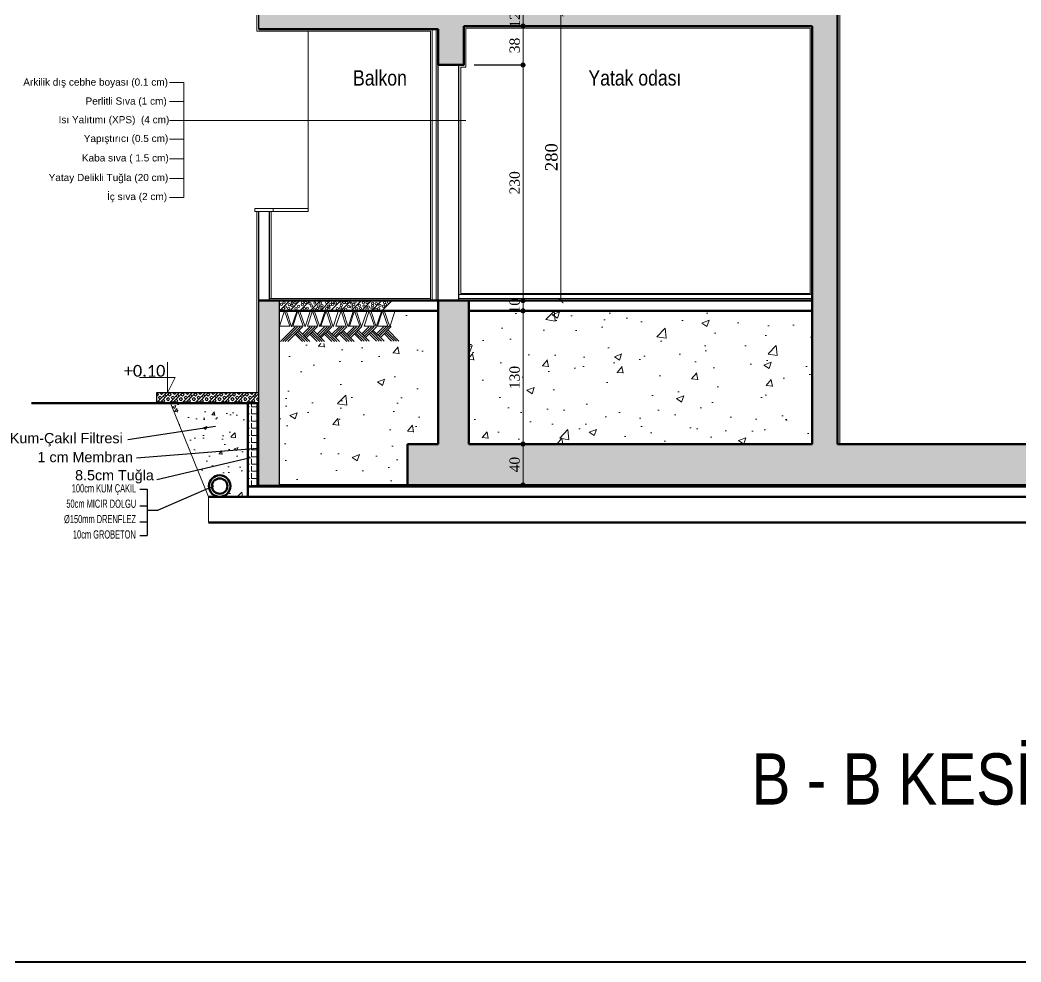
# Model space of a CAD drawing. Header units: metres. Extents: x 134072 to 172200, y 35728 to 38066.
# Drawn here: x 160671 to 161648, y 35728 to 36648 of the extents above; entities that cross this region are included whole.
import ezdxf

# ---------------------------------------------------------------- set-up
doc = ezdxf.new("R2010")
doc.units = ezdxf.units.M
for name, color, linetype, lineweight in [('Cizgi 20', 175, 'Continuous', 20), ('Cizgi 50', 1, 'Continuous', 50), ('ELEKTRİK', 102, 'Continuous', 40), ('Kotlandırma', 212, 'Continuous', 9), ('Olcu 20', 7, 'Continuous', 20), ('sıva', 145, 'Continuous', 5), ('Tarama 13', 221, 'Continuous', 13), ('Yazi Detay', 30, 'Continuous', 20)]:
    doc.layers.add(name, color=color, linetype=linetype, lineweight=lineweight)
for name, color, linetype in [('duvaR', 52, 'Continuous'), ('YAZI', 1, 'Continuous'), ('yazı', 7, 'Continuous')]:
    doc.layers.add(name, color=color, linetype=linetype)
doc.styles.add('Hatip', font='ARIALN.TTF', dxfattribs={"height": 9})
doc.styles.add('muhammet', font='times.ttf', dxfattribs={"height": 10})
doc.styles.add('omer', font='times.ttf', dxfattribs={"height": 12})
doc.styles.add('omr', font='ARIALN.TTF', dxfattribs={"height": 20})
doc.styles.get("Standard").update_dxf_attribs({"font": 'txt.shx'})
doc.styles.add('TSIMPLEX', font='arial.ttf', dxfattribs={"width": 0.65, "height": 10.5})
doc.dimstyles.new('ISO-25', dxfattribs={"dimtxt": 12, "dimasz": 5, "dimexe": 3, "dimexo": 10, "dimgap": 3, "dimtad": 1, "dimdec": 0, "dimtxsty": 'omer', "dimblk": 'ARCHTICK', "dimcen": 0, "dimclrd": 256, "dimclre": 256, "dimclrt": 256, "dimadec": 0, "dimazin": 0, "dimtfac": 1, "dimtdec": 0, "dimtix": 1, "dimtmove": 0, "dimatfit": 3, "dimldrblk": 'ARCHTICK', "dimfxl": 50, "dimfxlon": 1, "dimlwd": -1, "dimlwe": -1, "dimarcsym": 0})
doc.dimstyles.new('mami', dxfattribs={"dimtxt": 9, "dimasz": 5, "dimexe": 1.25, "dimexo": 10, "dimgap": 3, "dimtad": 1, "dimtoh": 1, "dimdec": 0, "dimtxsty": 'muhammet', "dimblk": 'DOT', "dimcen": 2.5, "dimclrd": 256, "dimadec": 0, "dimazin": 0, "dimtfac": 1, "dimtdec": 0, "dimtix": 1, "dimtmove": 0, "dimatfit": 3, "dimldrblk": 'DOT', "dimfxl": 60, "dimfxlon": 1, "dimlwd": -1, "dimarcsym": 0})
pattern_1 = [(50, (109885.79, 30647.21), (72.87387, -6.375634), [7.62, -83.82]), (355, (109885.79, 30647.21), (-14.09713, 76.42266), [6.096, -67.056]), (100.451, (109891.86, 30646.68), (58.777, 70.046675), [6.476, -71.236]), (46.1842, (109885.79, 30667.53), (108.43162, -16.81693), [11.43, -125.73]), (96.6356, (109894.82, 30666.13), (94.9617, 98.97022), [9.714, -106.854]), (351.184, (109885.79, 30667.53), (94.96184, 98.97005), [9.144, -100.584]), (21, (109895.95, 30662.45), (60.64595, -40.90621), [7.62, -83.82]), (326, (109895.95, 30662.45), (24.72081, 73.67519), [6.096, -67.056]), (71.4514, (109901, 30659.04), (85.3666, 32.76914), [6.476, -71.236]), (37.5, (109885.787, 30647.212), (1.235441, 33.822016), [0, -66.2432, 0, -68.072, 0, -67.31]), (7.5, (109885.787, 30647.21), (26.727865, 40.07223), [0, -38.8112, 0, -64.7192, 0, -25.654]), (327.5, (109863.13, 30647.212), (54.236238, -2.291498), [0, -25.4, 0, -79.248, 0, -105.156]), (317.5, (109852.97, 30647.21), (59.251673, 10.170596), [0, -33.02, 0, -52.6288, 0, -74.676])]

# ---------------------------------------------------------------- blocks, each defined once
blk = doc.blocks.new('*D131')
at = {"layer": 'Defpoints', "color": 0, "transparency": 16777216}
for p in [(161132.02, 36653.8, 0), (161133.53, 36641.8, 0), (161161.72, 36641.8)]:
    blk.add_point(p, dxfattribs=at)
at = {"layer": 'Olcu 20', "color": 0, "lineweight": -2, "transparency": 16777216}
for p, q in [((161142.02, 36653.8), (161162.97, 36653.8)), ((161143.53, 36641.8), (161162.97, 36641.8))]:
    blk.add_line(p, q, dxfattribs=at)
at = {"layer": 'Olcu 20', "transparency": 16777216}
blk.add_line((161161.72, 36653.8), (161161.72, 36641.8), dxfattribs=at)
at = {"layer": 'Olcu 20', "color": 0, "transparency": 16777216, "insert": (161153.72, 36647.8), "char_height": 10, "attachment_point": 5, "rotation": 90, "style": 'muhammet'}
blk.add_mtext('12', dxfattribs=at)
blk = doc.blocks.new('_Dot')
at = {"color": 0, "linetype": 'ByBlock', "lineweight": -2}
blk.add_line((-0.5, 0), (-1, 0), dxfattribs=at)
at = {"color": 0, "linetype": 'ByBlock', "const_width": 0.5}
blk.add_lwpolyline([(-0.25, 0, 1), (0.25, 0, 1)], format="xyb", close=True, dxfattribs=at)
blk = doc.blocks.new('*D132')
at = {"layer": 'Defpoints', "color": 0, "transparency": 16777216}
for p in [(161133.53, 36641.8, 0), (161103.92, 36603.8), (161161.72, 36603.8)]:
    blk.add_point(p, dxfattribs=at)
at = {"layer": 'Olcu 20', "color": 0, "lineweight": -2, "transparency": 16777216}
for p, q in [((161143.53, 36641.8), (161162.97, 36641.8)), ((161113.92, 36603.8), (161162.97, 36603.8))]:
    blk.add_line(p, q, dxfattribs=at)
at = {"layer": 'Olcu 20', "transparency": 16777216}
blk.add_line((161161.72, 36636.8), (161161.72, 36608.8), dxfattribs=at)
at = {"layer": 'Olcu 20', "transparency": 16777216, "xscale": 5, "yscale": 5, "zscale": 5}
for p, rotation in [((161161.72, 36641.8), 90), ((161161.72, 36603.8), 270)]:
    blk.add_blockref('_Dot', p, dxfattribs=dict(at, rotation=rotation))
at = {"layer": 'Olcu 20', "color": 0, "transparency": 16777216, "insert": (161153.63, 36622.8), "char_height": 10, "attachment_point": 5, "rotation": 90, "style": 'muhammet'}
blk.add_mtext('38', dxfattribs=at)
blk = doc.blocks.new('*D133')
at = {"layer": 'Defpoints', "color": 0, "transparency": 16777216}
for p in [(161103.92, 36603.8), (161136.74, 36373.8, 0), (161161.72, 36373.8)]:
    blk.add_point(p, dxfattribs=at)
at = {"layer": 'Olcu 20', "color": 0, "lineweight": -2, "transparency": 16777216}
for p, q in [((161113.92, 36603.8), (161162.97, 36603.8)), ((161146.74, 36373.8), (161162.97, 36373.8))]:
    blk.add_line(p, q, dxfattribs=at)
at = {"layer": 'Olcu 20', "transparency": 16777216}
blk.add_line((161161.72, 36598.8), (161161.72, 36378.8), dxfattribs=at)
at = {"layer": 'Olcu 20', "transparency": 16777216, "xscale": 5, "yscale": 5, "zscale": 5}
for p, rotation in [((161161.72, 36603.8), 90), ((161161.72, 36373.8), 270)]:
    blk.add_blockref('_Dot', p, dxfattribs=dict(at, rotation=rotation))
at = {"layer": 'Olcu 20', "color": 0, "transparency": 16777216, "insert": (161153.63, 36488.8), "char_height": 10, "attachment_point": 5, "rotation": 90, "style": 'muhammet'}
blk.add_mtext('230', dxfattribs=at)
blk = doc.blocks.new('*D134')
at = {"layer": 'Defpoints', "color": 0, "transparency": 16777216}
for p in [(161136.74, 36373.8, 0), (161136.48, 36363.8, 0), (161161.72, 36363.8)]:
    blk.add_point(p, dxfattribs=at)
at = {"layer": 'Olcu 20', "color": 0, "lineweight": -2, "transparency": 16777216}
for p, q in [((161146.74, 36373.8), (161162.97, 36373.8)), ((161146.48, 36363.8), (161162.97, 36363.8))]:
    blk.add_line(p, q, dxfattribs=at)
at = {"layer": 'Olcu 20', "transparency": 16777216}
blk.add_line((161161.72, 36373.8), (161161.72, 36363.8), dxfattribs=at)
at = {"layer": 'Olcu 20', "color": 0, "transparency": 16777216, "insert": (161153.63, 36368.8), "char_height": 10, "attachment_point": 5, "rotation": 90, "style": 'muhammet'}
blk.add_mtext('10', dxfattribs=at)
blk = doc.blocks.new('*D135')
at = {"layer": 'Defpoints', "color": 0, "transparency": 16777216}
for p in [(161136.48, 36363.8, 0), (161124.96, 36233.8, 0), (161161.72, 36233.8)]:
    blk.add_point(p, dxfattribs=at)
at = {"layer": 'Olcu 20', "color": 0, "lineweight": -2, "transparency": 16777216}
for p, q in [((161146.48, 36363.8), (161162.97, 36363.8)), ((161134.96, 36233.8), (161162.97, 36233.8))]:
    blk.add_line(p, q, dxfattribs=at)
at = {"layer": 'Olcu 20', "transparency": 16777216}
blk.add_line((161161.72, 36358.8), (161161.72, 36238.8), dxfattribs=at)
at = {"layer": 'Olcu 20', "transparency": 16777216, "xscale": 5, "yscale": 5, "zscale": 5}
for p, rotation in [((161161.72, 36363.8), 90), ((161161.72, 36233.8), 270)]:
    blk.add_blockref('_Dot', p, dxfattribs=dict(at, rotation=rotation))
at = {"layer": 'Olcu 20', "color": 0, "transparency": 16777216, "insert": (161153.63, 36298.8), "char_height": 10, "attachment_point": 5, "rotation": 90, "style": 'muhammet'}
blk.add_mtext('130', dxfattribs=at)
blk = doc.blocks.new('*D136')
at = {"layer": 'Defpoints', "color": 0, "transparency": 16777216}
for p in [(161124.96, 36233.8, 0), (161126.4, 36193.8, 0), (161161.72, 36193.8)]:
    blk.add_point(p, dxfattribs=at)
at = {"layer": 'Olcu 20', "color": 0, "lineweight": -2, "transparency": 16777216}
for p, q in [((161134.96, 36233.8), (161162.97, 36233.8)), ((161136.4, 36193.8), (161162.97, 36193.8))]:
    blk.add_line(p, q, dxfattribs=at)
at = {"layer": 'Olcu 20', "transparency": 16777216}
blk.add_line((161161.72, 36228.8), (161161.72, 36198.8), dxfattribs=at)
at = {"layer": 'Olcu 20', "transparency": 16777216, "xscale": 5, "yscale": 5, "zscale": 5}
for p, rotation in [((161161.72, 36233.8), 90), ((161161.72, 36193.8), 270)]:
    blk.add_blockref('_Dot', p, dxfattribs=dict(at, rotation=rotation))
at = {"layer": 'Olcu 20', "color": 0, "transparency": 16777216, "insert": (161153.63, 36213.8), "char_height": 10, "attachment_point": 5, "rotation": 90, "style": 'muhammet'}
blk.add_mtext('40', dxfattribs=at)
blk = doc.blocks.new('_ArchTick')
at = {"layer": 'Olcu 20', "color": 0, "const_width": 0.15}
blk.add_lwpolyline([(-0.5, -0.5), (0.5, 0.5)], dxfattribs=at)
blk = doc.blocks.new('*D130')
at = {"layer": 'Defpoints', "color": 0, "transparency": 16777216}
for p in [(161180.24, 36653.8), (161180.24, 36373.8), (161198.62, 36373.8)]:
    blk.add_point(p, dxfattribs=at)
at = {"layer": 'Olcu 20', "transparency": 16777216}
for p, q in [((161195.62, 36653.8), (161201.62, 36653.8)), ((161198.62, 36653.8), (161198.62, 36373.8)), ((161195.62, 36373.8), (161201.62, 36373.8))]:
    blk.add_line(p, q, dxfattribs=at)
at = {"layer": 'Olcu 20', "transparency": 16777216, "xscale": 5, "yscale": 5, "zscale": 5}
for p, rotation in [((161198.62, 36653.8), 90), ((161198.62, 36373.8), 270)]:
    blk.add_blockref('_ArchTick', p, dxfattribs=dict(at, rotation=rotation))
at = {"layer": 'Olcu 20', "transparency": 16777216, "insert": (161189.51, 36513.8), "char_height": 12, "attachment_point": 5, "rotation": 90, "style": 'omer'}
blk.add_mtext('280', dxfattribs=at)

msp = doc.modelspace()

# ---------------------------------------------------------------- hatches: boundary and pattern name
at = {"layer": 'Tarama 13'}
h = msp.add_hatch(dxfattribs=at)
h.set_pattern_fill('ANSI33', color=256, scale=2, style=0)
h.set_pattern_definition([(45, (109885.787, 30647.212), (-8.980256, 8.980256), []), (45, (109894.767, 30647.212), (-8.980256, 8.980256), [6.35, -3.175])])
h.paths.add_polyline_path([(162653.92, 36373.8), (162633.92, 36373.8), (162633.92, 36193.8), (162653.92, 36193.8)])
h.paths.add_polyline_path([(162553.92, 36233.8), (162553.92, 36373.8), (162523.92, 36373.8), (162523.92, 36233.8), (162293.92, 36233.8), (162293.92, 36373.8), (162268.92, 36373.8), (162268.92, 36233.8), (162175.05, 36233.8), (162175.05, 36193.8), (162553.92, 36193.8)])
h.paths.add_polyline_path([(162175.05, 36233.8), (161678.92, 36233.8), (161678.92, 36373.8), (161653.92, 36373.8), (161653.92, 36233.8), (161468.92, 36233.8), (161468.92, 37493.8), (161137.94, 37493.8), (161137.94, 37481.8), (161443.92, 37481.8), (161443.92, 37213.8), (160903.92, 37213.8), (160903.92, 37198.8), (161078.92, 37198.8), (161078.92, 37182.02), (161103.92, 37182.02), (161103.92, 37201.8), (161443.92, 37201.8), (161443.92, 36933.8), (160903.92, 36933.8), (160903.92, 36918.8), (161078.92, 36918.8), (161078.92, 36883.8), (161103.92, 36883.8), (161103.92, 36921.8), (161443.92, 36921.8), (161443.92, 36653.8), (160903.92, 36653.8), (160903.92, 36638.8), (161078.92, 36638.8), (161078.92, 36603.8), (161103.92, 36603.8), (161103.92, 36641.8), (161443.92, 36641.8), (161443.92, 36233.8), (161108.92, 36233.8), (161108.92, 36373.8), (161078.92, 36373.8), (161078.92, 36233.8), (161048.92, 36233.8), (161048.92, 36193.8), (162175.05, 36193.8)])
h.paths.add_polyline_path([(160923.92, 36373.8), (160903.92, 36373.8), (160903.92, 36193.8), (160923.92, 36193.8)], flags=17)
h.paths.add_polyline_path([(161103.92, 37481.8), (161133.84, 37481.8), (161133.84, 37493.8), (160853.92, 37493.8), (160853.92, 37478.8), (161078.92, 37478.8), (161078.92, 37443.8), (161103.92, 37443.8)])
h.paths.add_polyline_path([(161468.92, 37613.8), (161653.92, 37613.8), (161653.92, 37593.8), (161673.92, 37593.8), (161673.92, 37628.8), (161448.92, 37628.8), (161448.92, 37593.8), (161468.92, 37593.8)])
h.paths.add_polyline_path([(162293.92, 37481.8), (162628.92, 37481.8), (162628.92, 37443.8), (162653.92, 37443.8), (162653.92, 37481.8), (162703.92, 37481.8), (162703.92, 37493.8), (161653.92, 37493.8), (161653.92, 37443.8), (161678.92, 37443.8), (161678.92, 37481.8), (162268.92, 37481.8), (162268.92, 37443.8), (162293.92, 37443.8)])
h.paths.add_polyline_path([(162293.92, 37201.8), (162628.92, 37201.8), (162628.92, 37182.02), (162653.92, 37182.02), (162653.92, 37213.8), (161653.92, 37213.8), (161653.92, 37163.8), (161678.92, 37163.8), (161678.92, 37201.8), (162268.92, 37201.8), (162268.92, 37163.8), (162293.92, 37163.8)])
h.paths.add_polyline_path([(162293.92, 36921.8), (162628.92, 36921.8), (162628.92, 36883.8), (162653.92, 36883.8), (162653.92, 36933.8), (161653.92, 36933.8), (161653.92, 36883.8), (161678.92, 36883.8), (161678.92, 36921.8), (162268.92, 36921.8), (162268.92, 36883.8), (162293.92, 36883.8)])
h.paths.add_polyline_path([(162653.92, 36653.8), (161653.92, 36653.8), (161653.92, 36603.8), (161678.92, 36603.8), (161678.92, 36641.8), (162268.92, 36641.8), (162268.92, 36603.8), (162293.92, 36603.8), (162293.92, 36641.8), (162528.92, 36641.8), (162528.92, 36603.8), (162553.92, 36603.8), (162553.92, 36641.8), (162628.92, 36641.8), (162628.92, 36603.8), (162653.92, 36603.8)])
h.paths.add_polyline_path([(162653.92, 37182.02), (162628.92, 37182.02), (162628.92, 37163.8), (162653.92, 37163.8)], flags=17)
h.paths.add_polyline_path([(161164.41, 36637.36), (161164.41, 36657.13), (161143.06, 36657.13), (161143.06, 36637.36)], flags=25)
h.paths.add_polyline_path([(161164.24, 36204.07), (161164.24, 36223.83), (161142.89, 36223.83), (161142.89, 36204.07)], flags=24)
h.paths.add_polyline_path([(161164.41, 36917.36), (161164.41, 36937.13), (161143.06, 36937.13), (161143.06, 36917.36)], flags=25)
h.paths.add_polyline_path([(161164.41, 37197.36), (161164.41, 37217.13), (161143.06, 37217.13), (161143.06, 37197.36)], flags=25)
h.paths.add_polyline_path([(161164.41, 37477.36), (161164.41, 37497.13), (161143.06, 37497.13), (161143.06, 37477.36)], flags=9)
h.paths.add_polyline_path([(161613.89, 37608.99), (161613.89, 37632.71), (161588.27, 37632.71), (161588.27, 37608.99)], flags=9)
h = msp.add_hatch(dxfattribs=at)
h.set_pattern_fill('AR-CONC', color=256, scale=0.4, style=0)
h.set_pattern_definition(pattern_1)
h.paths.add_polyline_path([(161078.92, 36363.8), (161042.53, 36363.8), (161042.53, 36331.91), (160923.92, 36331.91), (160923.92, 36193.8), (161048.92, 36193.8), (161048.92, 36233.8), (161078.92, 36233.8)])
h = msp.add_hatch(dxfattribs=at)
h.set_pattern_fill('AR-CONC', color=256, scale=0.4, style=0)
h.set_pattern_definition(pattern_1)
h.paths.add_polyline_path([(162633.92, 36363.8), (162553.92, 36363.8), (162553.92, 36233.8), (162553.92, 36193.8), (162633.92, 36193.8)])
h.paths.add_polyline_path([(162523.92, 36363.8), (162412.53, 36363.8), (162412.53, 36331.91), (162293.92, 36331.91), (162293.92, 36233.8), (162523.92, 36233.8)])
h.paths.add_polyline_path([(162268.92, 36363.8), (162175.05, 36363.8), (162175.05, 36233.8), (162268.92, 36233.8)])
h.paths.add_polyline_path([(162175.05, 36363.8), (161797.53, 36363.8), (161797.53, 36331.91), (161678.92, 36331.91), (161678.92, 36233.8), (162175.05, 36233.8)])
h.paths.add_polyline_path([(161443.92, 36363.8), (161108.92, 36363.8), (161108.92, 36233.8), (161443.92, 36233.8)])
h = msp.add_hatch(dxfattribs=at)
h.set_pattern_fill('BOX', color=256, scale=0.35, angle=135, style=0)
h.set_pattern_definition([(225, (16127.734, 137887.338), (6.2861793, -6.2861793), []), (225, (16126.1625, 137888.909), (6.2861793, -6.2861793), []), (135, (16127.734, 137887.338), (-6.2861793, -6.2861793), [-2.2225, 2.2225]), (135, (16126.1625, 137885.766), (-6.2861793, -6.2861793), [-2.2225, 2.2225]), (135, (16124.591, 137884.195), (-6.2861793, -6.2861793), [2.2225, -2.2225]), (135, (16123.019, 137882.623), (-6.2861793, -6.2861793), [2.2225, -2.2225]), (225, (16124.591, 137890.481), (6.2861793, -6.2861793), [2.2225, -2.2225]), (225, (16123.019, 137892.0525), (6.2861793, -6.2861793), [2.2225, -2.2225])])
h.paths.add_polyline_path([(160803.92, 36283.8), (160803.92, 36273.8), (160903.92, 36273.8), (160903.92, 36283.8)])
h = msp.add_hatch(dxfattribs=at)
h.set_pattern_fill('AR-CONC', color=256, scale=0.2, style=0)
h.set_pattern_definition([(50, (110737.385, 30647.212), (36.436934, -3.187817), [3.81, -41.91]), (355, (110737.385, 30647.21), (-7.048565, 38.211329), [3.048, -33.528]), (100.451, (110740.42, 30646.946), (29.3885, 35.023338), [3.238, -35.618]), (46.1842, (110737.385, 30657.37), (54.21581, -8.408466), [5.715, -62.865]), (96.6356, (110741.903, 30656.67), (47.480847, 49.48511), [4.857, -53.427]), (351.184, (110737.385, 30657.37), (47.48092, 49.485024), [4.572, -50.292]), (21, (110742.465, 30654.832), (30.322976, -20.453104), [3.81, -41.91]), (326, (110742.465, 30654.83), (12.360406, 36.837593), [3.048, -33.528]), (71.4514, (110744.99, 30653.127), (42.683298, 16.384572), [3.238, -35.618]), (37.5, (110737.385, 30647.212), (0.6177207, 16.9110078), [0, -33.1216, 0, -34.036, 0, -33.655]), (7.5, (110737.385, 30647.212), (13.3639325, 20.036115), [0, -19.4056, 0, -32.3596, 0, -12.827]), (327.5, (110726.056, 30647.212), (27.118119, -1.1457488), [0, -12.7, 0, -39.624, 0, -52.578]), (317.5, (110720.976, 30647.212), (29.625836, 5.085298), [0, -16.51, 0, -26.3144, 0, -37.338])])
h.paths.add_polyline_path([(160892.92, 36273.8), (160817.51, 36273.8), (160837.09, 36225.77), (160892.92, 36229.28)])
h.paths.add_polyline_path([(160892.92, 36219.85), (160892.92, 36229.28), (160837.09, 36225.77), (160842.98, 36211.31)])
h.paths.add_polyline_path([(160892.92, 36219.85), (160842.98, 36211.31), (160851.42, 36190.62), (160855.15, 36191.61, -0.028508), (160855.08, 36192.8, -1), (160876.08, 36192.8, -0.414214), (160865.58, 36182.3), (160892.92, 36182.3)])
h = msp.add_hatch(dxfattribs=at)
h.set_pattern_fill('ANGLE', color=256, style=0)
h.set_pattern_definition([(0, (110737.385, 30647.2116), (0, 6.985), [5.08, -1.905]), (90, (110737.385, 30647.2116), (-6.985, 4e-16), [5.08, -1.905])])
h.paths.add_polyline_path([(160902.42, 36273.8), (160892.92, 36273.8), (160892.92, 36192.3), (160902.42, 36192.3)])
msp.add_hatch(color=256, dxfattribs=at).paths.add_polyline_path([(160903.91, 36193.8), (160903.91, 36192.3), (161311.74, 36192.3), (161311.74, 36193.8)])

# ---------------------------------------------------------------- linework, layer by layer
at = {"layer": 'Cizgi 20'}
for p, q in [((160899.92, 36460.8), (160899.92, 36463.8)), ((160899.92, 36463.8), (160917.92, 36463.8)), ((160917.92, 36463.8), (160917.92, 36460.8)), ((160899.92, 36460.8), (160917.92, 36460.8))]:
    msp.add_line(p, q, dxfattribs=at)
at = {"layer": 'Cizgi 50'}
for p, q in [((161468.92, 36233.8), (161468.92, 37493.8)), ((161078.92, 36638.8), (160903.92, 36638.8)), ((161443.92, 36641.8), (161103.92, 36641.8)), ((161443.92, 36233.8), (161443.92, 36641.8)), ((161443.92, 36373.8), (160903.92, 36373.8)), ((161078.92, 36373.8), (161078.92, 36233.8)), ((161108.92, 36373.8), (161108.92, 36233.8)), ((161078.92, 36363.8), (160923.92, 36363.8)), ((161443.92, 36363.8), (161108.92, 36363.8)), ((160681.78, 36273.8), (160903.92, 36273.8)), ((161048.92, 36233.8), (161078.92, 36233.8)), ((161048.92, 36233.8), (161048.92, 36193.8)), ((161108.92, 36233.8), (161443.92, 36233.8)), ((161468.92, 36233.8), (161653.92, 36233.8)), ((160923.92, 36193.8), (162633.92, 36193.8))]:
    msp.add_line(p, q, dxfattribs=at)
at = {"layer": 'Cizgi 50', "color": 252, "linetype": 'Continuous'}
for p, q in [((160892.92, 36182.3), (160892.92, 36273.8)), ((160902.42, 36192.3), (160902.42, 36273.8)), ((160892.92, 36192.3), (162585.26, 36192.3)), ((160854.81, 36182.3), (162703.03, 36182.3)), ((160854.81, 36157.3), (162703.03, 36157.3))]:
    msp.add_line(p, q, dxfattribs=at)
at = {"layer": 'Cizgi 50'}
msp.add_lwpolyline([(161078.92, 36638.8), (161078.92, 36603.8), (161103.92, 36603.8), (161103.92, 36641.8)], dxfattribs=at)
for radius in [10.5, 7.5]:
    msp.add_circle((160865.58, 36192.8), radius, dxfattribs=at)
at = {"layer": 'duvaR', "color": 1}
for p, q in [((160903.92, 36638.8), (160903.92, 36653.8)), ((160903.92, 36193.8), (160903.92, 36373.8)), ((160923.92, 36193.8), (160923.92, 36373.8)), ((160903.92, 36193.8), (160923.92, 36193.8))]:
    msp.add_line(p, q, dxfattribs=at)
at = {"layer": 'duvaR'}
for p, q in [((161078.92, 36373.8), (161078.92, 36603.8)), ((161098.92, 36373.8), (161098.92, 36603.8)), ((160903.92, 36373.8), (160903.92, 36460.8)), ((160913.92, 36460.8), (160913.92, 36373.8)), ((160903.92, 36283.8), (160803.92, 36283.8)), ((160803.92, 36283.8), (160803.92, 36273.8))]:
    msp.add_line(p, q, dxfattribs=at)
at = {"layer": 'ELEKTRİK'}
msp.add_line((134072.29, 35728.34, 127785.85), (172199.82, 35728.34, 127785.85), dxfattribs=at)
at = {"layer": 'Kotlandırma', "lineweight": 20}
for p, q in [((160814.57, 36298.8), (160814.57, 36313.8)), ((160814.57, 36298.8), (160787.19, 36298.8)), ((160814.57, 36283.8), (160822.07, 36298.8)), ((160822.07, 36298.8), (160814.57, 36298.8)), ((160814.57, 36298.8), (160814.57, 36283.8))]:
    msp.add_line(p, q, dxfattribs=at)
at = {"layer": 'sıva'}
for p, q in [((160901.92, 36636.8), (160901.92, 36740.8)), ((161072.92, 36373.8), (161072.92, 36638.8)), ((161076.92, 36373.8), (161076.92, 36638.8)), ((160901.92, 36636.8), (161071.42, 36636.8)), ((160951.92, 36460.8), (160951.92, 36636.8)), ((161071.42, 36636.8), (161071.42, 36373.8)), ((160917.92, 36463.8), (160951.92, 36463.8)), ((160901.92, 36283.8), (160901.92, 36460.8)), ((160915.92, 36460.8), (160915.92, 36375.8)), ((160917.92, 36460.8), (160951.92, 36460.8)), ((161071.42, 36375.8), (160913.92, 36375.8)), ((161098.92, 36379.8), (161443.92, 36379.8)), ((161098.92, 36375.8), (161443.92, 36375.8)), ((161100.92, 36380.8), (161441.92, 36380.8))]:
    msp.add_line(p, q, dxfattribs=at)
at = {"layer": 'sıva', "color": 252}
for p, q in [((160854.81, 36182.3), (160817.51, 36273.8)), ((160854.81, 36157.3), (160854.81, 36182.3))]:
    msp.add_line(p, q, dxfattribs=at)
at = {"layer": 'sıva'}
for points in [[(161926.92, 37219.8), (161926.92, 37479.8), (161680.92, 37479.8), (161680.92, 37441.8), (161651.92, 37441.8), (161651.92, 37611.8), (161470.92, 37611.8), (161470.92, 36233.8)], [(161100.92, 36379.8), (161100.92, 36601.8), (161105.92, 36601.8), (161105.92, 36639.8), (161441.92, 36639.8), (161441.92, 36379.8)]]:
    msp.add_lwpolyline(points, dxfattribs=at)
at = {"layer": 'Tarama 13'}
for p, q in [((160923.92, 36363.8), (160933.92, 36373.8)), ((160933.92, 36363.8), (160943.92, 36373.8)), ((160943.92, 36363.8), (160953.92, 36373.8)), ((160953.92, 36363.8), (160963.92, 36373.8)), ((160963.92, 36363.8), (160973.92, 36373.8)), ((160973.92, 36363.8), (160983.92, 36373.8)), ((160983.92, 36363.8), (160993.92, 36373.8)), ((160993.92, 36363.8), (161003.92, 36373.8)), ((161003.92, 36363.8), (161013.92, 36373.8)), ((161013.92, 36363.8), (161023.92, 36373.8)), ((161023.92, 36363.8), (161033.92, 36373.8))]:
    msp.add_line(p, q, dxfattribs=at)
at = {"layer": 'Tarama 13', "ltscale": 2}
for p, q in [((160923.92, 36348.8), (160928.92, 36363.8)), ((160928.92, 36363.8), (160933.92, 36348.8)), ((160940.83, 36363.32), (160930.83, 36363.32)), ((160935.83, 36348.32), (160930.83, 36363.32)), ((160940.83, 36363.32), (160935.83, 36348.32)), ((160937.04, 36348.8), (160942.04, 36363.8)), ((160942.04, 36363.8), (160947.04, 36348.8)), ((160948.95, 36348.32), (160943.95, 36363.32)), ((160953.95, 36363.32), (160943.95, 36363.32)), ((160953.95, 36363.32), (160948.95, 36348.32)), ((160951.35, 36348.8), (160956.35, 36363.8)), ((160956.35, 36363.8), (160961.35, 36348.8)), ((160963.26, 36348.32), (160958.26, 36363.32)), ((160968.26, 36363.32), (160958.26, 36363.32)), ((160968.26, 36363.32), (160963.26, 36348.32)), ((160964.47, 36348.8), (160969.47, 36363.8)), ((160969.47, 36363.8), (160974.47, 36348.8)), ((160981.38, 36363.32), (160971.38, 36363.32)), ((160976.38, 36348.32), (160971.38, 36363.32)), ((160981.38, 36363.32), (160976.38, 36348.32)), ((160979.14, 36348.8), (160984.14, 36363.8)), ((160984.14, 36363.8), (160989.14, 36348.8)), ((160991.06, 36348.32), (160986.06, 36363.32)), ((160996.06, 36363.32), (160986.06, 36363.32)), ((160996.06, 36363.32), (160991.06, 36348.32)), ((160992.26, 36348.8), (160997.26, 36363.8)), ((160997.26, 36363.8), (161002.26, 36348.8)), ((161009.18, 36363.32), (160999.18, 36363.32)), ((161004.18, 36348.32), (160999.18, 36363.32)), ((161009.18, 36363.32), (161004.18, 36348.32)), ((161006.57, 36348.8), (161011.57, 36363.8)), ((161011.57, 36363.8), (161016.57, 36348.8)), ((161023.49, 36363.32), (161013.49, 36363.32)), ((161018.49, 36348.32), (161013.49, 36363.32)), ((161023.49, 36363.32), (161018.49, 36348.32)), ((161019.69, 36348.8), (161024.69, 36363.8)), ((161024.69, 36363.8), (161029.69, 36348.8)), ((161031.61, 36348.32), (161026.61, 36363.32)), ((161036.61, 36363.32), (161026.61, 36363.32)), ((161036.61, 36363.32), (161031.61, 36348.32)), ((160923.92, 36348.8), (160933.92, 36348.8)), ((160924.8, 36333.8), (160939.2, 36348.2)), ((160927.2, 36333.8), (160941.6, 36348.2)), ((160929.6, 36333.8), (160944, 36348.2)), ((160932, 36333.8), (160946.4, 36348.2)), ((160937.04, 36348.8), (160947.04, 36348.8)), ((160953.6, 36333.8), (160942.8, 36344.6)), ((160946.4, 36341), (160953.6, 36348.2)), ((160947.6, 36339.8), (160956, 36348.2)), ((160948.8, 36338.6), (160958.4, 36348.2)), ((160950, 36337.4), (160960.8, 36348.2)), ((160951.35, 36348.8), (160961.35, 36348.8)), ((160968, 36333.8), (160957.2, 36344.6)), ((160960.8, 36341), (160968, 36348.2)), ((160962, 36339.8), (160970.4, 36348.2)), ((160963.2, 36338.6), (160972.8, 36348.2)), ((160964.4, 36337.4), (160975.2, 36348.2)), ((160964.47, 36348.8), (160974.47, 36348.8)), ((160982.4, 36333.8), (160971.6, 36344.6)), ((160975.2, 36341), (160982.4, 36348.2)), ((160976.4, 36339.8), (160984.8, 36348.2)), ((160977.6, 36338.6), (160987.2, 36348.2)), ((160978.8, 36337.4), (160989.6, 36348.2)), ((160979.14, 36348.8), (160989.14, 36348.8)), ((160996.95, 36333.95), (160986.15, 36344.75)), ((160989.75, 36341.15), (160996.8, 36348.2)), ((160990.95, 36339.95), (160999.2, 36348.2)), ((160992.15, 36338.75), (161001.6, 36348.2)), ((160992.26, 36348.8), (161002.26, 36348.8)), ((160993.35, 36337.55), (161004, 36348.2)), ((161011.49, 36334.1), (161000.69, 36344.9)), ((161004.29, 36341.3), (161011.35, 36348.35)), ((161005.49, 36340.1), (161013.75, 36348.35)), ((161006.57, 36348.8), (161016.57, 36348.8)), ((161006.69, 36338.9), (161016.15, 36348.35)), ((161007.89, 36337.7), (161018.55, 36348.35)), ((161023.64, 36334.25), (161014.04, 36343.85)), ((161026.04, 36334.25), (161015.24, 36345.05)), ((161018.84, 36341.45), (161025.89, 36348.5)), ((161019.69, 36348.8), (161029.69, 36348.8)), ((161020.04, 36340.25), (161028.29, 36348.5)), ((161021.24, 36339.05), (161030.69, 36348.5)), ((161022.44, 36337.85), (161033.09, 36348.5)), ((161038.19, 36334.4), (161028.59, 36344)), ((161040.59, 36334.4), (161029.79, 36345.2)), ((160946.4, 36333.8), (160939.2, 36341)), ((160948.8, 36333.8), (160940.4, 36342.2)), ((160951.2, 36333.8), (160941.6, 36343.4)), ((160960.8, 36333.8), (160953.6, 36341)), ((160963.2, 36333.8), (160954.8, 36342.2)), ((160965.6, 36333.8), (160956, 36343.4)), ((160975.2, 36333.8), (160968, 36341)), ((160977.6, 36333.8), (160969.2, 36342.2)), ((160980, 36333.8), (160970.4, 36343.4)), ((160989.75, 36333.95), (160982.55, 36341.15)), ((160992.15, 36333.95), (160983.75, 36342.35)), ((160994.55, 36333.95), (160984.95, 36343.55)), ((161004.29, 36334.1), (160997.09, 36341.3)), ((161006.69, 36334.1), (160998.29, 36342.5)), ((161009.09, 36334.1), (160999.49, 36343.7)), ((161018.84, 36334.25), (161011.64, 36341.45)), ((161021.24, 36334.25), (161012.84, 36342.65)), ((161033.39, 36334.4), (161026.19, 36341.6)), ((161035.79, 36334.4), (161027.39, 36342.8))]:
    msp.add_line(p, q, dxfattribs=at)
at = {"layer": 'Tarama 13'}
for centre in [(160946.72, 36372.07), (160969.96, 36372.07), (160975.83, 36372.2), (160984.2, 36372.07), (160997.82, 36372.32), (161026.68, 36371.95), (161030.55, 36372.2), (160925.85, 36370.2), (160927.85, 36365.83), (160928.35, 36371.7), (160929.6, 36367.58), (160932.85, 36366.33), (160933.6, 36369.95), (160936.22, 36368.83), (160936.35, 36371.45), (160939.1, 36371.7), (160940.1, 36365.95), (160942.72, 36368.2), (160946.22, 36369.82), (160948.34, 36365.95), (160949.59, 36371.82), (160951.21, 36366.45), (160953.71, 36370.7), (160955.34, 36368.7), (160958.21, 36364.96), (160958.46, 36371.45), (160961.08, 36366.2), (160962.08, 36368.7), (160963.96, 36371.45), (160964.46, 36366.7), (160965.58, 36368.95), (160970.08, 36365.95), (160971.7, 36368.33), (160972.45, 36366.83), (160973.7, 36369.95), (160975.95, 36370.07), (160978.58, 36371.57), (160980.32, 36366.08), (160983.82, 36366.7), (160984.32, 36369.08), (160986.95, 36371.82), (160988.57, 36365.45), (160989.57, 36371.82), (160991.57, 36367.83), (160993.94, 36371.32), (160994.57, 36367.45), (160996.44, 36369.95), (160999.31, 36365.83), (161002.06, 36369.08), (161003.06, 36366.2), (161005.81, 36371.7), (161006.44, 36368.45), (161009.31, 36365.58), (161009.43, 36371.82), (161010.81, 36367.45), (161014.31, 36366.7), (161014.81, 36371.2), (161014.81, 36368.83), (161018.06, 36365.33), (161018.43, 36370.95), (161020.93, 36365.83), (161022.05, 36369.2), (161025.3, 36368.33), (161027.3, 36369.82)]:
    msp.add_circle(centre, 1.12, dxfattribs=at)
at = {"layer": 'YAZI', "color": 42}
for p, q in [((160775.82, 36238.11), (160861.62, 36251.24)), ((160784.31, 36220.31), (160902.8, 36229.9)), ((160895.53, 36220.3), (160804.13, 36198.83)), ((160787.6, 36189.78), (160794.76, 36189.78)), ((160794.76, 36189.78), (160794.76, 36144.56)), ((160859.65, 36192.8), (160805.43, 36169.36)), ((160787.6, 36173.53), (160794.76, 36173.53)), ((160794.76, 36169.36), (160805.43, 36169.36)), ((160787.6, 36157.75), (160794.76, 36157.75)), ((160787.6, 36144.56), (160794.76, 36144.56))]:
    msp.add_line(p, q, dxfattribs=at)
at = {"layer": 'Yazi Detay'}
for points in [[(160830.68, 36586.67), (160816.58, 36586.67)], [(160830.68, 36586.67), (160830.68, 36474.44)], [(160830.68, 36568.06), (160816.58, 36568.06)], [(160830.68, 36549.45), (160816.58, 36549.45)], [(160830.68, 36549.45), (161105.95, 36549.45)], [(160830.68, 36531.49), (160816.58, 36531.49)], [(160830.68, 36512.23), (160816.58, 36512.23)], [(160830.68, 36493.02), (160816.58, 36493.02)], [(160830.68, 36474.44), (160816.58, 36474.44)]]:
    msp.add_lwpolyline(points, dxfattribs=at)

# ---------------------------------------------------------------- texts
at = {"layer": 'Kotlandırma', "lineweight": 20, "insert": (160812.56, 36299.45), "char_height": 12.5, "width": 46.9815, "attachment_point": 9}
msp.add_mtext('\\pxa0.83333,sm1.15;{\\fCalibri|b0|i0|c162|p34;\\H0.9167x;\\C0;+0.10}', dxfattribs=at)
at = {"layer": 'YAZI', "color": 42, "style": 'TSIMPLEX', "width": 0.65}
for s, p in [('100cm KUM ÇAKIL ', (160721.17, 36186.62)), ('50cm MICIR DOLGU', (160715.88, 36171.62)), ('%%C150mm DRENFLEZ ', (160713.65, 36156.62)), ('10cm GROBETON', (160722.33, 36141.62))]:
    msp.add_text(s, height=8, dxfattribs=at).set_placement(p)
at = {"layer": 'YAZI', "color": 42, "char_height": 10, "attachment_point": 9}
for s, insert in [('{\\fArial|b0|i0|c162|p34;Kum-Çakıl Filtresi}', (160770.92, 36231.55)), ('{\\fArial|b0|i0|c162|p34;1 cm Membran}', (160780.88, 36215.98)), ('{\\fArial|b0|i0|c162|p34;8.5cm Tuğla}', (160801.3, 36195.38))]:
    msp.add_mtext(s, dxfattribs=dict(at, insert=insert))
at = {"layer": 'Yazi Detay', "char_height": 7, "width": 5264}
for s, insert, attachment_point in [('{\\fArial|b0|i0|c162|p34;Arkilik dış cebhe boyası (0.1 cm)}', (160673.83, 36581.45), 7), ('{\\fArial|b0|i0|c162|p34;Isı Yalıtımı (XPS)  (4 cm)}', (160708.33, 36544.82), 7), ('{\\fArial|b0|i0|c162|p34;Yapıştırıcı (0.5 cm)}', (160732.85, 36526.45), 7), ('{\\fArial|b0|i0|c162|p34;Kaba sıva ( 1.5 cm)}', (160731.07, 36507.52), 7), ('{\\fArial|b0|i0|c162|p34;Yatay Delikli Tuğla (20 cm)}', (160815.42, 36488.36), 9)]:
    msp.add_mtext(s, dxfattribs=dict(at, insert=insert, attachment_point=attachment_point))
at = {"layer": 'Yazi Detay', "char_height": 7, "width": 5264, "attachment_point": 9, "style": 'omr'}
for s, insert in [('{\\fArial|b0|i0|c0|p34;Perlitli Sıva (1 cm)}', (160813.91, 36563.02)), ('{\\fArial|b0|i0|c162|p34;İç sıva (2 cm)}', (160814.25, 36469.78))]:
    msp.add_mtext(s, dxfattribs=dict(at, insert=insert))
at = {"layer": 'yazı', "lineweight": 20, "attachment_point": 2}
for s, insert, char_height, width, style in [('Balkon', (161022.06, 36598.69, 0), 15, 108.4101, 'omr'), ('Yatak odası', (161270.97, 36598.69, 0), 15, 108.4101, 'omr'), ('\\A1;B - B KESİTİ ÖLÇEK : 1/50', (161731.64, 35931.95), 50, 1223.6076, 'Hatip')]:
    msp.add_mtext(s, dxfattribs=dict(at, insert=insert, char_height=char_height, width=width, style=style))

# ---------------------------------------------------------------- dimensions: what is measured, and where the dimension line sits
at = {"layer": 'Olcu 20'}
for base, p1, p2, dimstyle, override, picture, middle in [((161198.62, 36373.8), (161180.24, 36653.8), (161180.24, 36373.8), 'ISO-25', {"dimtmove": 1, "dimfxl": 3}, '*D130', (161189.51, 36513.8)), ((161161.72, 36641.8), (161132.02, 36653.8, 0), (161133.53, 36641.8, 0), 'mami', {"dimtmove": 1, "dimfxl": 50}, '*D131', (161153.72, 36647.8)), ((161161.72, 36603.8), (161133.53, 36641.8, 0), (161103.92, 36603.8), 'mami', {"dimtmove": 1, "dimfxl": 50}, '*D132', (161153.63, 36622.8)), ((161161.72, 36373.8), (161103.92, 36603.8), (161136.74, 36373.8, 0), 'mami', {"dimtmove": 1, "dimfxl": 50}, '*D133', (161153.63, 36488.8)), ((161161.72, 36363.8), (161136.74, 36373.8, 0), (161136.48, 36363.8, 0), 'mami', {"dimtmove": 1, "dimfxl": 50}, '*D134', (161153.63, 36368.8)), ((161161.72, 36233.8), (161136.48, 36363.8, 0), (161124.96, 36233.8, 0), 'mami', {"dimtmove": 1, "dimfxl": 50}, '*D135', (161153.63, 36298.8)), ((161161.72, 36193.8), (161124.96, 36233.8, 0), (161126.4, 36193.8, 0), 'mami', {"dimtmove": 1, "dimfxl": 50}, '*D136', (161153.63, 36213.8))]:
    dim = msp.add_linear_dim(base=base, p1=p1, p2=p2, angle=90, dimstyle=dimstyle, override=override, dxfattribs=at)
    dim.commit()
    dim.dimension.update_dxf_attribs({"geometry": picture, "text_midpoint": middle})

doc.saveas('drawing.dxf')
